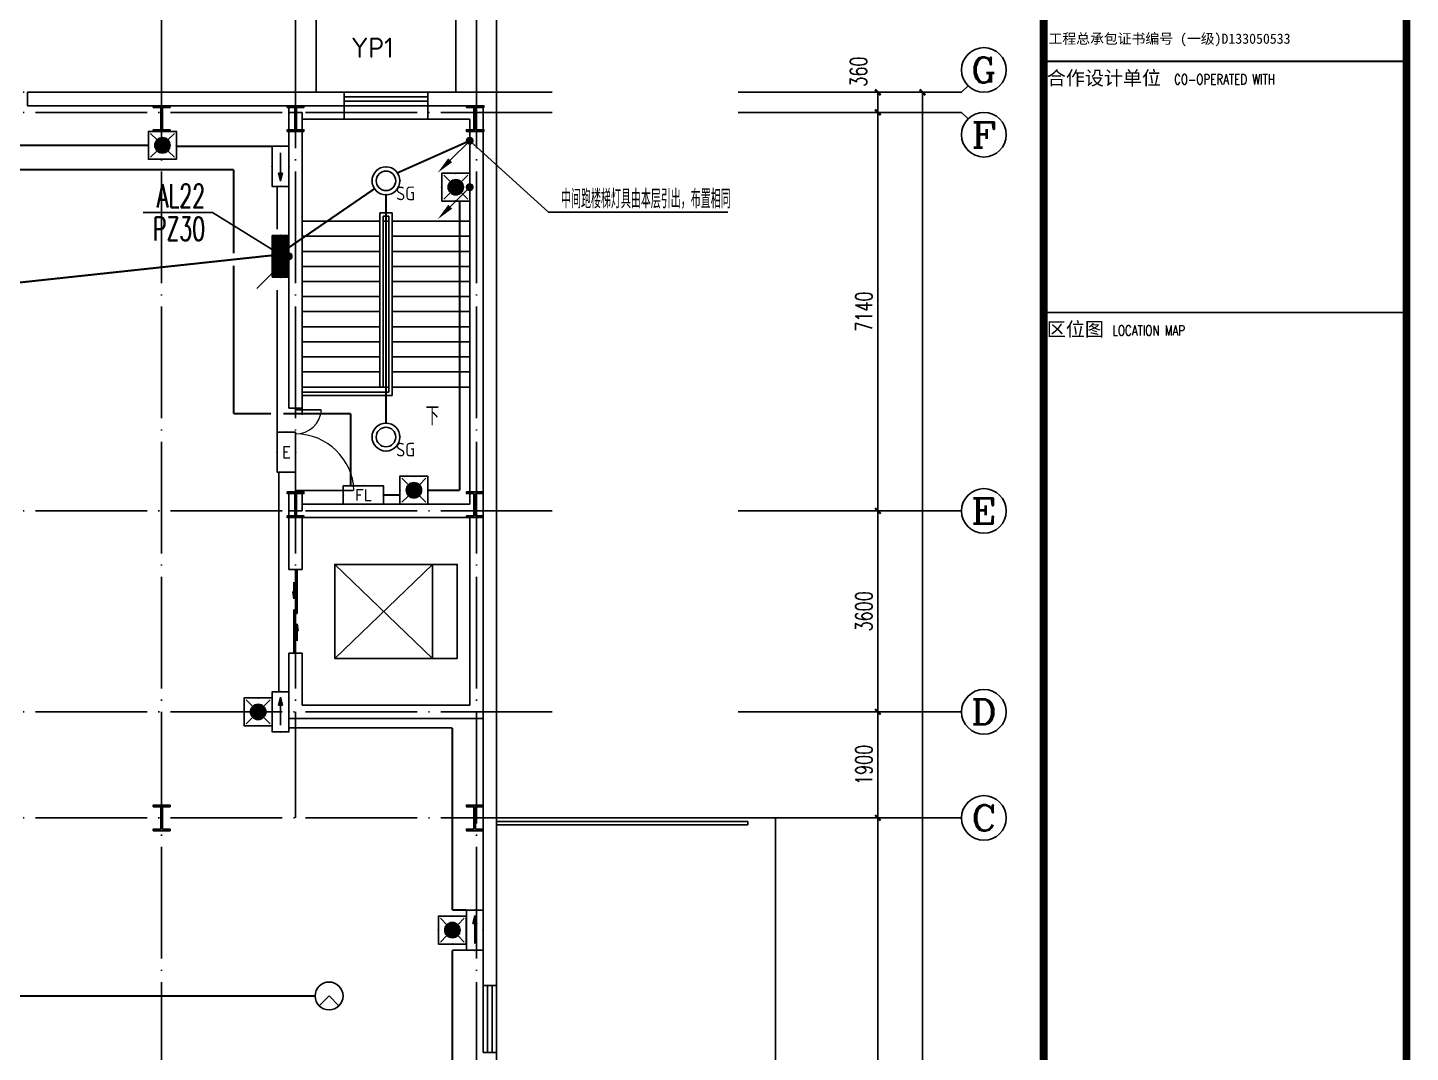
# Model space of a CAD drawing. Extents: x -55118 to 386282, y -631686 to -470886.
# Drawn here: x 150380 to 175152, y -599940 to -581582 of the extents above; entities that cross this region are included whole.
import ezdxf
from ezdxf.enums import TextEntityAlignment as Align

# ---------------------------------------------------------------- set-up
doc = ezdxf.new("R2010")
doc.units = 0
doc.header["$LTSCALE"] = 1000
doc.header["$MEASUREMENT"] = 0
doc.linetypes.add('DOTE', pattern=[2.42, 2, -0.2, 0.02, -0.2])
doc.layers.get('0').update_dxf_attribs({"linetype": 'CONTINUOUS'})
doc.layers.get('Defpoints').update_dxf_attribs({"linetype": 'CONTINUOUS'})
for name, color, linetype in [('AXIS', 3, 'CONTINUOUS'), ('AXIS_TEXT', 7, 'CONTINUOUS'), ('DIM-照明', 3, 'CONTINUOUS'), ('DIM-箱柜', 7, 'CONTINUOUS'), ('DIM_SYMB', 3, 'CONTINUOUS'), ('DOTE', 253, 'DOTE'), ('EQUIP-照明', 3, 'CONTINUOUS'), ('EQUIP-箱柜', 3, 'CONTINUOUS'), ('LWIRE', 4, 'CONTINUOUS'), ('PUB_TEXT', 7, 'CONTINUOUS'), ('STAIR', 2, 'CONTINUOUS'), ('WALL', 6, 'CONTINUOUS'), ('WINDOW', 4, 'CONTINUOUS'), ('WIRE-照明', 4, 'CONTINUOUS'), ('勒脚', 50, 'CONTINUOUS'), ('图框', 4, 'CONTINUOUS'), ('立面图', 40, 'CONTINUOUS')]:
    doc.layers.add(name, color=color, linetype=linetype)
doc.styles.add('_TCH_AXIS', font='COMPLEX', dxfattribs={"bigfont": 'GBCBIG'})
doc.styles.add('_TCH_DIM', font='SIMPLEX', dxfattribs={"bigfont": 'GBCBIG'})
doc.styles.add('_TCH_DIM_T3', font='SIMPLEX', dxfattribs={"width": 0.705882, "bigfont": 'GBCBIG'})
doc.styles.add('_TCH_LABEL', font='COMPLEX', dxfattribs={"bigfont": 'GBCBIG'})
doc.styles.add('_TEL_DIM', font='SIMPLEX', dxfattribs={"width": 0.8, "height": 3.5, "bigfont": 'HZTXT'})
doc.styles.add('COMPLEX', font='COMPLEX')
doc.styles.add('iIcon2', font='')
doc.styles.add('MIMI-TKWZ', font='romanc.shx', dxfattribs={"width": 0.75, "oblique": 15, "bigfont": 'bigfont.shx'})
doc.styles.get("Standard").update_dxf_attribs({"font": 'GBENOR', "bigfont": 'GBCBIG'})
doc.styles.add('STYLE1', font='tssdeng.shx', dxfattribs={"height": 8, "bigfont": 'tssdchn.shx'})
doc.styles.get('iIcon2').set_extended_font_data('SimSun')
doc.dimstyles.new('_TCH_ARCH&&100', dxfattribs={"dimtxt": 297.5, "dimasz": 100, "dimexe": 250, "dimexo": 300, "dimgap": 100, "dimtad": 1, "dimdec": 0, "dimzin": 0, "dimdsep": 46, "dimtxsty": '_TCH_DIM_T3', "dimblk": 'ARCHTICK', "dimcen": 0.09, "dimclrt": 7, "dimazin": 2, "dimtfac": 1, "dimtdec": 0, "dimtix": 1, "dimtmove": 2, "dimatfit": 3, "dimfxl": 0, "dimtolj": 1, "dimtzin": 0, "dimarcsym": 0})

# ---------------------------------------------------------------- blocks, each defined once
blk = doc.blocks.new('钢柱')
blk.add_hatch(color=256).paths.add_polyline_path([(4275, 9436), (4140, 9436), (4140, 9466), (4440, 9466), (4440, 9436), (4305, 9436), (4305, 9036), (4440, 9036), (4440, 9006), (4140, 9006), (4140, 9036), (4275, 9036)])
blk.add_lwpolyline([(4275, 9436), (4140, 9436), (4140, 9466), (4440, 9466), (4440, 9436), (4305, 9436), (4305, 9036), (4440, 9036), (4440, 9006), (4140, 9006), (4140, 9036), (4275, 9036), (4275, 9436), (4140, 9436)])
blk = doc.blocks.new('752752')
for p, q in [((312270, -345425), (313955, -347179)), ((313955, -345425), (312270, -347179))]:
    blk.add_line(p, q)
for points in [[(312270, -345425), (313955, -345425), (313955, -344985), (312270, -344985)], [(312270, -345425), (313955, -345425), (313955, -347179), (312270, -347179)]]:
    blk.add_lwpolyline(points, close=True)
blk = doc.blocks.new('$equip$00001176')
for q in [(-0.354, -0.354), (0.354, -0.354)]:
    blk.add_line((0, 0), q)
blk.add_circle((0, 0), 0.5)
at = {"style": '_TCH_LABEL', "flags": 9}
blk.add_attdef('A', (0, 0), '', height=0.00002, dxfattribs=at)
blk = doc.blocks.new('$equip$00002604')
blk.add_hatch(color=256).paths.add_polyline_path([(0.275, 0.5, 1), (-0.274, 0.5, 1)])
for p, q in [((-0.429, 0.929), (-0.194, 0.694)), ((0.194, 0.694), (0.429, 0.929)), ((-0.429, 0.071), (-0.194, 0.306)), ((0.194, 0.306), (0.429, 0.071))]:
    blk.add_line(p, q)
at = {"const_width": 0.04}
blk.add_lwpolyline([(-0.5, 1), (-0.5, 0), (0.5, 0), (0.5, 1), (-0.5, 1), (-0.5, 0)], dxfattribs=at)
blk.add_lwpolyline([(-0.5, 1), (-0.5, 0), (0.5, 0), (0.5, 1)], close=True)
blk.add_circle((0, 0.5), 0.275)
for p in [(0, 1), (-0.5, 0.5), (0.5, 0.5), (0, 0)]:
    blk.add_point(p)
at = {"color": 7, "style": '_TEL_DIM', "flags": 1}
blk.add_attdef('A', text='', height=0.000025, dxfattribs=at).set_placement((0, 0), align=Align.MIDDLE_CENTER)
blk = doc.blocks.new('$equip$00002541')
blk.add_hatch(color=256).paths.add_polyline_path([(-0.24, 0.372), (-0.528, 0.3), (-0.24, 0.228)])
for p, q in [((-0.72, 0.6), (-0.72, 0)), ((0.72, 0.6), (-0.72, 0.6)), ((0.72, 0), (0.72, 0.6)), ((-0.72, 0), (0.72, 0)), ((-0.24, 0.372), (-0.528, 0.3)), ((-0.528, 0.3), (-0.24, 0.228)), ((-0.24, 0.372), (-0.24, 0.228))]:
    blk.add_line(p, q)
at = {"color": 7}
blk.add_line((-0.48, 0.3), (0.48, 0.3), dxfattribs=at)
at = {"const_width": 0.04}
blk.add_lwpolyline([(-0.72, 0.6), (-0.72, 0), (0.72, 0), (0.72, 0.6), (-0.72, 0.6), (-0.72, 0)], dxfattribs=at)
for p in [(0, 0.6), (-0.72, 0.3), (0, 0), (0.72, 0.3)]:
    blk.add_point(p)
at = {"color": 7, "style": '_TEL_DIM', "flags": 1}
blk.add_attdef('A', text='', height=0.00002, dxfattribs=at).set_placement((0, 0), align=Align.MIDDLE_CENTER)
blk = doc.blocks.new('*X20')
at = {"color": 0}
for p, q in [((-250, 33), (-83, 200)), ((-250, 68), (-118, 200)), ((-250, 104), (-154, 200)), ((-250, 139), (-189, 200)), ((-250, 174), (-224, 200)), ((-247, 0), (-47, 200)), ((-212, 0), (-12, 200)), ((-177, 0), (23, 200)), ((-141, 0), (59, 200)), ((-106, 0), (94, 200)), ((-71, 0), (129, 200)), ((-35, 0), (165, 200)), ((0, 0), (200, 200)), ((35, 0), (235, 200)), ((71, 0), (250, 179)), ((106, 0), (250, 144)), ((141, 0), (250, 109)), ((177, 0), (250, 73)), ((212, 0), (250, 38)), ((247, 0), (250, 3))]:
    blk.add_line(p, q, dxfattribs=at)
blk = doc.blocks.new('$equip$00001421')
for p, q in [((0.75, 0.6), (-0.75, 0.6)), ((-0.75, 0.6), (-0.75, 0)), ((0.75, 0), (0.75, 0.6)), ((-0.75, 0), (0.75, 0))]:
    blk.add_line(p, q)
at = {"const_width": 0.6}
blk.add_lwpolyline([(-0.75, 0.3), (0.75, 0.3)], dxfattribs=at)
for p in [(0, 0.6), (-0.75, 0.3), (0, 0), (0.75, 0.3)]:
    blk.add_point(p)
at = {"xscale": 0.00300000000061118, "yscale": 0.00300000000061118, "zscale": 0.00300000000061118}
blk.add_blockref('*X20', (0, 0), dxfattribs=at)
at = {"style": '_TCH_LABEL', "flags": 9}
blk.add_attdef('A', (0, 0), '', height=0.00002, dxfattribs=at)
blk = doc.blocks.new('$TelecSys$00000081')
for p, q in [((0.104, 0.104), (0.104, 0.104)), ((-0.104, -0.104), (-0.104, -0.104)), ((-1.15, -1.15), (-0.55, -0.55))]:
    blk.add_line(p, q)
at = {"const_width": 0.142}
blk.add_lwpolyline([(0.071, 0, 1), (-0.071, 0, 1)], format="xyb", close=True, dxfattribs=at)
blk.add_solid([(-0.62, -0.48), (-0.48, -0.62), (-0.1, -0.1)])
at = {"width": 0.8, "flags": 9}
blk.add_attdef('A', (0, 0), '', height=0.00002, rotation=180, dxfattribs=at)
blk = doc.blocks.new('_ArchTick')
at = {"color": 0, "linetype": 'ByBlock', "const_width": 0.4}
blk.add_lwpolyline([(-0.5, -0.5), (0.5, 0.5)], dxfattribs=at)
blk = doc.blocks.new('*D223')
at = {"layer": 'AXIS', "color": 0, "lineweight": -2}
for p, q in [((163412, -595740), (165862, -595740)), ((165612, -608740), (165612, -595740)), ((163412, -608740), (165862, -608740))]:
    blk.add_line(p, q, dxfattribs=at)
at = {"layer": 'Defpoints', "color": 0}
for p in [(163112, -595740), (165612, -595740), (163112, -608740)]:
    blk.add_point(p, dxfattribs=at)
at = {"layer": 'AXIS', "color": 0, "lineweight": -2, "xscale": 100, "yscale": 100, "zscale": 100}
for p, rotation in [((165612, -595740), 90), ((165612, -608740), 270)]:
    blk.add_blockref('_ArchTick', p, dxfattribs=dict(at, rotation=rotation))
at = {"layer": 'AXIS', "color": 7, "insert": (165363, -602240), "char_height": 297.5, "attachment_point": 5, "rotation": 90, "style": '_TCH_DIM_T3'}
blk.add_mtext('\\A1;13000', dxfattribs=at)
blk = doc.blocks.new('*D224')
at = {"layer": 'AXIS', "color": 0, "lineweight": -2}
for p, q in [((163412, -593840), (165862, -593840)), ((165612, -595740), (165612, -593840)), ((163412, -595740), (165862, -595740))]:
    blk.add_line(p, q, dxfattribs=at)
at = {"layer": 'Defpoints', "color": 0}
for p in [(163112, -593840), (165612, -593840), (163112, -595740)]:
    blk.add_point(p, dxfattribs=at)
at = {"layer": 'AXIS', "color": 0, "lineweight": -2, "xscale": 100, "yscale": 100, "zscale": 100}
for p, rotation in [((165612, -593840), 90), ((165612, -595740), 270)]:
    blk.add_blockref('_ArchTick', p, dxfattribs=dict(at, rotation=rotation))
at = {"layer": 'AXIS', "color": 7, "insert": (165363, -594790), "char_height": 297.5, "attachment_point": 5, "rotation": 90, "style": '_TCH_DIM_T3'}
blk.add_mtext('\\A1;1900', dxfattribs=at)
blk = doc.blocks.new('*D225')
at = {"layer": 'AXIS', "color": 0, "lineweight": -2}
for p, q in [((163412, -590240), (165862, -590240)), ((165612, -593840), (165612, -590240)), ((163412, -593840), (165862, -593840))]:
    blk.add_line(p, q, dxfattribs=at)
at = {"layer": 'Defpoints', "color": 0}
for p in [(163112, -590240), (165612, -590240), (163112, -593840)]:
    blk.add_point(p, dxfattribs=at)
at = {"layer": 'AXIS', "color": 0, "lineweight": -2, "xscale": 100, "yscale": 100, "zscale": 100}
for p, rotation in [((165612, -590240), 90), ((165612, -593840), 270)]:
    blk.add_blockref('_ArchTick', p, dxfattribs=dict(at, rotation=rotation))
at = {"layer": 'AXIS', "color": 7, "insert": (165363, -592040), "char_height": 297.5, "attachment_point": 5, "rotation": 90, "style": '_TCH_DIM_T3'}
blk.add_mtext('\\A1;3600', dxfattribs=at)
blk = doc.blocks.new('*D226')
at = {"layer": 'AXIS', "color": 0, "lineweight": -2}
for p, q in [((163412, -583100), (165862, -583100)), ((165612, -590240), (165612, -583100)), ((163412, -590240), (165862, -590240))]:
    blk.add_line(p, q, dxfattribs=at)
at = {"layer": 'Defpoints', "color": 0}
for p in [(163112, -583100), (165612, -583100), (163112, -590240)]:
    blk.add_point(p, dxfattribs=at)
at = {"layer": 'AXIS', "color": 0, "lineweight": -2, "xscale": 100, "yscale": 100, "zscale": 100}
for p, rotation in [((165612, -583100), 90), ((165612, -590240), 270)]:
    blk.add_blockref('_ArchTick', p, dxfattribs=dict(at, rotation=rotation))
at = {"layer": 'AXIS', "color": 7, "insert": (165363, -586670), "char_height": 297.5, "attachment_point": 5, "rotation": 90, "style": '_TCH_DIM_T3'}
blk.add_mtext('\\A1;7140', dxfattribs=at)
blk = doc.blocks.new('*D227')
at = {"layer": 'AXIS', "color": 0, "lineweight": -2}
for p, q in [((163412, -582740), (165862, -582740)), ((165612, -583100), (165612, -582740)), ((163412, -583100), (165862, -583100))]:
    blk.add_line(p, q, dxfattribs=at)
at = {"layer": 'Defpoints', "color": 0}
for p in [(163112, -582740), (165612, -582740), (163112, -583100)]:
    blk.add_point(p, dxfattribs=at)
at = {"layer": 'AXIS', "color": 0, "lineweight": -2, "xscale": 100, "yscale": 100, "zscale": 100}
for p, rotation in [((165612, -582740), 90), ((165612, -583100), 270)]:
    blk.add_blockref('_ArchTick', p, dxfattribs=dict(at, rotation=rotation))
at = {"layer": 'AXIS', "color": 7, "insert": (165267, -582370), "char_height": 297.5, "attachment_point": 5, "rotation": 90, "style": '_TCH_DIM_T3'}
blk.add_mtext('\\A1;360', dxfattribs=at)
blk = doc.blocks.new('*D228')
at = {"layer": 'AXIS', "color": 0, "lineweight": -2}
for p, q in [((163412, -582740), (166662, -582740)), ((166412, -621740), (166412, -582740)), ((163412, -621740), (166662, -621740))]:
    blk.add_line(p, q, dxfattribs=at)
at = {"layer": 'Defpoints', "color": 0}
for p in [(163112, -582740), (166412, -582740), (163112, -621740)]:
    blk.add_point(p, dxfattribs=at)
at = {"layer": 'AXIS', "color": 0, "lineweight": -2, "xscale": 100, "yscale": 100, "zscale": 100}
for p, rotation in [((166412, -582740), 90), ((166412, -621740), 270)]:
    blk.add_blockref('_ArchTick', p, dxfattribs=dict(at, rotation=rotation))
at = {"layer": 'AXIS', "color": 7, "insert": (166163, -602240), "char_height": 297.5, "attachment_point": 5, "rotation": 90, "style": '_TCH_DIM_T3'}
blk.add_mtext('\\A1;39000', dxfattribs=at)
blk = doc.blocks.new('$TCHSYS$WIN2D')
for p, q in [((-0.5, 0.5), (0.5, 0.5)), ((-0.5, 0.5), (-0.5, -0.5)), ((0.5, 0.5), (0.5, -0.5)), ((0.5, 0.167), (-0.5, 0.167)), ((0.5, -0.167), (-0.5, -0.167)), ((-0.5, -0.5), (0.5, -0.5))]:
    blk.add_line(p, q)
blk = doc.blocks.new('$DorLib2D$00000131')
at = {"color": 0, "linetype": 'Continuous'}
for p, q in [((0.15, 0.125), (0.232, 0.197)), ((0.232, 0.197), (0.232, 0.125)), ((-0.5, 0.125), (-0.5, 0)), ((0.019, 0.125), (-0.5, 0.125)), ((-0.5, 0), (0.019, 0)), ((-0.024, 0), (0.5, 0)), ((-0.024, -0.125), (-0.024, 0)), ((0.019, 0), (0.019, 0.125)), ((0.35, 0.125), (0.15, 0.125)), ((0.5, 0), (0.5, -0.125)), ((-0.35, -0.125), (-0.15, -0.125)), ((-0.232, -0.197), (-0.232, -0.125)), ((-0.15, -0.125), (-0.232, -0.197)), ((0.5, -0.125), (-0.024, -0.125))]:
    blk.add_line(p, q, dxfattribs=at)
blk = doc.blocks.new('_AXISO')
blk.add_circle((0, 0), 0.5)
at = {"layer": 'AXIS_TEXT', "style": 'COMPLEX', "width": 1.041667}
blk.add_attdef('A', text='', height=0.56, dxfattribs=at).set_placement((-0.25, -0.28), (0.25, -0.28), align=Align.FIT)
blk = doc.blocks.new('$equip$00002534')
for p, q in [((-0.72, 0.66), (-0.72, 0)), ((0.72, 0.66), (-0.72, 0.66)), ((0.72, 0), (0.72, 0.66)), ((-0.72, 0), (0.72, 0))]:
    blk.add_line(p, q)
at = {"const_width": 0.04}
blk.add_lwpolyline([(-0.72, 0.66), (-0.72, 0), (0.72, 0), (0.72, 0.66), (-0.72, 0.66), (-0.72, 0)], dxfattribs=at)
for p in [(0, 0.66), (-0.72, 0.33), (0, 0), (0.72, 0.33)]:
    blk.add_point(p)
at = {"color": 7, "style": '_TEL_DIM'}
blk.add_attdef('$TEXT$', text='', height=0.4, dxfattribs=at).set_placement((0, 0.33), align=Align.MIDDLE_CENTER)
at = {"color": 7, "style": '_TEL_DIM', "flags": 1}
blk.add_attdef('A', text='', height=0.00002, dxfattribs=at).set_placement((0, 0), align=Align.MIDDLE_CENTER)
blk = doc.blocks.new('$equip$00001186')
for radius in [0.5, 0.35]:
    blk.add_circle((0, 0), radius)
at = {"flags": 9}
blk.add_attdef('A', (0, 0), '', height=0.00002, dxfattribs=at)
blk = doc.blocks.new('$equip_U$00000073(PC-201510250959)')
for p in [(0, 0.5), (-0.5, 0), (0.5, 0), (0, -0.5)]:
    blk.add_point(p)
blk.add_blockref('$equip$00001186', (0, 0))
blk.add_text('SG', height=0.49).set_placement((0.359, -0.695))
at = {"color": 7, "style": '_TEL_DIM', "flags": 1}
for tag in ['A', 'REMARK']:
    blk.add_attdef(tag, text='', height=0.00002, dxfattribs=at).set_placement((0, 0), align=Align.MIDDLE_CENTER)
blk = doc.blocks.new('$equip_U$00000079(WIN-20140614TSD)')
for p in [(0, 0.5), (0.5, 0), (-0.5, 0), (0, -0.5)]:
    blk.add_point(p)
blk.add_blockref('$equip_U$00000073(PC-201510250959)', (0, 0))
at = {"color": 7, "style": '_TEL_DIM', "flags": 1}
for tag in ['A', 'REMARK']:
    blk.add_attdef(tag, text='', height=0.00002, dxfattribs=at).set_placement((0, 0), align=Align.MIDDLE_CENTER)
blk = doc.blocks.new('$equip_U$00000075(PC-20171121YKRW)')
blk.add_blockref('$equip_U$00000079(WIN-20140614TSD)', (0, 0))
at = {"color": 7, "style": '_TEL_DIM', "flags": 1}
for tag in ['A', 'REMARK']:
    blk.add_attdef(tag, text='', height=0.00002, dxfattribs=at).set_placement((0, 0), align=Align.MIDDLE_CENTER)
blk = doc.blocks.new('$equip_U$00000076(PC-20180507ZYDA)')
for p in [(0, 0.5), (0.5, 0), (-0.5, 0), (0, -0.5)]:
    blk.add_point(p)
blk.add_blockref('$equip_U$00000075(PC-20171121YKRW)', (0, 0))
at = {"color": 7, "style": '_TEL_DIM', "flags": 1}
for tag in ['A', 'REMARK']:
    blk.add_attdef(tag, text='', height=0.00002, dxfattribs=at).set_placement((0, 0), align=Align.MIDDLE_CENTER)
blk = doc.blocks.new('$TelecSys$00000080')
for p, q in [((-0.7, -0.7), (0, 0)), ((0.104, 0.104), (0.104, 0.104)), ((-0.104, -0.104), (-0.104, -0.104))]:
    blk.add_line(p, q)
at = {"const_width": 0.142}
blk.add_lwpolyline([(0.071, 0, 1), (-0.071, 0, 1)], format="xyb", close=True, dxfattribs=at)
blk.add_solid([(-0.63, -0.77), (-0.77, -0.63), (-1.15, -1.15)])
at = {"width": 0.8, "flags": 9}
blk.add_attdef('A', (0, 0), '', height=0.00002, rotation=180, dxfattribs=at)
blk = doc.blocks.new('jhyfty')
at = {"layer": '图框', "const_width": 140}
for points in [[(674251, 164110), (775851, 164110), (775851, 106710), (674251, 106710)], [(775851, 164110), (769351, 164110), (769351, 106710), (775851, 106710)]]:
    blk.add_lwpolyline(points, close=True, dxfattribs=at)
at = {"layer": '图框', "const_width": 35}
for points in [[(769351, 155210), (775851, 155210)], [(769351, 150710), (775851, 150710)]]:
    blk.add_lwpolyline(points, dxfattribs=at)
at = {"layer": '图框', "style": 'iIcon2'}
for s, height, p in [('工程总承包证书编号 (一级)D133050533', 181.8, (769439, 155525)), ('合作设计单位', 250, (769408, 154786)), ('区位图 ', 250, (769408, 150286))]:
    blk.add_text(s, height=height, dxfattribs=at).set_placement(p)
at = {"layer": '图框', "style": 'MIMI-TKWZ', "width": 0.75}
for s, p in [('CO-OPERATED WITH', (771688, 154798)), ('LOCATION MAP', (770583, 150298))]:
    blk.add_text(s, height=180, dxfattribs=at).set_placement(p)
blk = doc.blocks.new('$DorLib2D$00000025')
at = {"const_width": 0.02}
for points in [[(0.481, -0.001), (0.481, 0.691)], [(-0.481, 0.001), (-0.481, 0.308)]]:
    blk.add_lwpolyline(points, dxfattribs=at)
at = {"lineweight": 13}
for centre, radius, start, end in [((0.505, -0.002), 0.699, 91.9397, 179.7238), ((-0.501, 0.003), 0.307, 359.7899, 85.7508)]:
    blk.add_arc(centre, radius, start, end, dxfattribs=at)

msp = doc.modelspace()

# ---------------------------------------------------------------- linework, layer by layer
at = {"layer": 'AXIS'}
for p, q in [((152780.1, -581740.1), (152780.1, -575773.7)), ((155180.1, -581740.1), (155180.1, -575773.7)), ((158420.1, -581740.1), (158420.1, -575773.7)), ((158780.1, -581740.1), (158780.1, -575773.7)), ((167228.7, -582623), (167111.5, -582740.1)), ((163111.5, -582740.1), (167111.5, -582740.1)), ((163111.5, -583100.1), (167111.5, -583100.1)), ((167228.7, -583217.3), (167111.5, -583100.1)), ((163111.5, -590240.1), (167111.5, -590240.1)), ((163111.5, -593840.1), (167111.5, -593840.1)), ((163111.5, -595740.1), (167111.5, -595740.1))]:
    msp.add_line(p, q, dxfattribs=at)
at = {"layer": 'DIM-照明'}
for p, q in [((158300.1, -583607.4), (159710.3, -584890.5)), ((159710.3, -584890.5), (162924.8, -584890.5))]:
    msp.add_line(p, q, dxfattribs=at)
at = {"layer": 'DIM-箱柜', "color": 4}
for p in [(152451.1, -584890.7), (154760.1, -585555.6)]:
    msp.add_line(p, (153692, -584890.7), dxfattribs=at)
at = {"layer": 'DIM_SYMB'}
msp.add_lwpolyline([(157605.1, -588251.8, 0, 0, 0), (157605.1, -584132.2, 0, 0, 0), (155995.1, -584132.2, 0, 0, 0), (155995.1, -585630.1, 80, 0, 0), (155995.1, -585930.1, 0, 0, 0)], format="xyseb", dxfattribs=at)
at = {"layer": 'DOTE', "linetype": 'DOTE'}
for p, q in [((152780.1, -581740.1), (152780.1, -622740.1)), ((155180.1, -581740.1), (155180.1, -595740.1)), ((158420.1, -581740.1), (158420.1, -622740.1)), ((158780.1, -581740.1), (158780.1, -622740.1)), ((159780.1, -582740.1), (79780.1, -582740.1)), ((159780.1, -583100.1), (79780.1, -583100.1)), ((159780.1, -590240.1), (79780.1, -590240.1)), ((159780.1, -593840.1), (79780.1, -593840.1)), ((159780.1, -595740.1), (79780.1, -595740.1))]:
    msp.add_line(p, q, dxfattribs=at)
at = {"layer": 'STAIR'}
for p, q in [((158300.1, -583220.1), (155300.1, -583220.1)), ((155300.1, -583220.1), (155300.1, -585050.1)), ((158300.1, -585050.1), (158300.1, -583220.1)), ((155300.1, -588020.1), (155300.1, -585050.1)), ((155300.1, -585050.1), (156690.1, -585050.1)), ((155300.1, -585050.1), (156690.1, -585050.1)), ((156690.1, -588020.1), (156690.1, -584900.1)), ((156690.1, -584900.1), (156910.1, -584900.1)), ((156750.1, -588020.1), (156750.1, -584960.1)), ((156750.1, -584960.1), (156850.1, -584960.1)), ((156750.1, -588020.1), (156750.1, -585050.1)), ((156750.1, -585050.1), (156850.1, -585050.1)), ((156850.1, -584960.1), (156850.1, -588110.1)), ((156850.1, -585050.1), (156850.1, -588020.1)), ((156910.1, -584900.1), (156910.1, -588170.1)), ((158300.1, -585050.1), (156910.1, -585050.1)), ((156910.1, -585050.1), (158300.1, -585050.1)), ((158300.1, -585050.1), (158300.1, -588020.1)), ((155300.1, -585320.1), (156690.1, -585320.1)), ((158300.1, -585320.1), (156910.1, -585320.1)), ((155300.1, -588520.1), (155300.1, -585550.1)), ((155300.1, -585590.1), (156690.1, -585590.1)), ((158300.1, -585590.1), (156910.1, -585590.1)), ((155300.1, -585860.1), (156690.1, -585860.1)), ((158300.1, -585860.1), (156910.1, -585860.1)), ((155300.1, -586130.1), (156690.1, -586130.1)), ((158300.1, -586130.1), (156910.1, -586130.1)), ((155300.1, -586400.1), (156690.1, -586400.1)), ((158300.1, -586400.1), (156910.1, -586400.1)), ((155300.1, -586670.1), (156690.1, -586670.1)), ((158300.1, -586670.1), (156910.1, -586670.1)), ((155300.1, -586940.1), (156690.1, -586940.1)), ((158300.1, -586940.1), (156910.1, -586940.1)), ((155300.1, -587210.1), (156690.1, -587210.1)), ((158300.1, -587210.1), (156910.1, -587210.1)), ((155300.1, -587480.1), (156690.1, -587480.1)), ((158300.1, -587480.1), (156910.1, -587480.1)), ((155300.1, -587750.1), (156690.1, -587750.1)), ((158300.1, -587750.1), (156910.1, -587750.1)), ((155300.1, -588020.1), (156690.1, -588020.1)), ((156690.1, -588020.1), (156750.1, -588020.1)), ((156690.1, -588020.1), (156750.1, -588020.1)), ((156750.1, -588020.1), (156850.1, -588020.1)), ((158300.1, -588020.1), (156910.1, -588020.1)), ((156850.1, -588110.1), (155300.1, -588110.1)), ((155300.1, -588170.1), (155300.1, -588110.1)), ((156910.1, -588170.1), (155300.1, -588170.1))]:
    msp.add_line(p, q, dxfattribs=at)
at = {"layer": 'WALL'}
for p, q in [((155180.1, -582740.1), (150380.1, -582740.1)), ((150380.1, -582740.1), (150380.1, -582980.1)), ((156050.1, -582740.1), (155180.1, -582740.1)), ((156050.1, -582980.1), (156050.1, -582740.1)), ((158780.1, -582740.1), (157550.1, -582740.1)), ((157550.1, -582740.1), (157550.1, -582980.1)), ((158780.1, -598740.1), (158780.1, -582740.1)), ((150380.1, -582980.1), (155060.1, -582980.1)), ((155060.1, -582980.1), (155060.1, -583100.1)), ((155060.1, -583100.1), (155060.1, -588400.1)), ((155300.1, -583100.1), (155060.1, -583100.1)), ((155300.1, -582980.1), (156050.1, -582980.1)), ((155300.1, -582980.1), (155300.1, -582980.1)), ((156050.1, -582980.1), (155300.1, -582980.1)), ((155300.1, -588400.1), (155300.1, -583100.1)), ((156050.1, -583220.1), (156050.1, -582980.1)), ((157550.1, -582980.1), (158540.1, -582980.1)), ((158540.1, -582980.1), (157550.1, -582980.1)), ((157550.1, -583220.1), (157550.1, -582980.1)), ((158540.1, -582980.1), (158540.1, -598740.1)), ((158540.1, -582980.1), (158540.1, -590240.1)), ((156050.1, -583220.1), (155300.1, -583220.1)), ((158300.1, -583220.1), (157550.1, -583220.1)), ((158300.1, -583220.1), (158300.1, -590120.1)), ((155060.1, -583440.1), (155300.1, -583440.1)), ((155060.1, -588400.1), (155300.1, -588400.1)), ((155300.1, -589900.1), (155060.1, -589900.1)), ((155060.1, -589900.1), (155060.1, -590240.1)), ((155300.1, -590240.1), (155300.1, -589900.1)), ((155060.1, -590240.1), (155060.1, -591290.1)), ((155060.1, -590240.1), (155300.1, -590240.1)), ((158300.1, -590120.1), (155300.1, -590120.1)), ((158540.1, -590240.1), (158540.1, -593960.1)), ((158300.1, -590360.1), (155300.1, -590360.1)), ((155300.1, -591290.1), (155300.1, -590360.1)), ((158300.1, -590360.1), (158300.1, -593720.1)), ((155060.1, -591290.1), (155300.1, -591290.1)), ((155300.1, -592790.1), (155060.1, -592790.1)), ((155060.1, -592790.1), (155060.1, -593960.1)), ((155300.1, -593720.1), (155300.1, -592790.1)), ((158300.1, -593720.1), (155300.1, -593720.1)), ((158540.1, -593960.1), (155060.1, -593960.1)), ((158540.1, -598740.1), (158780.1, -598740.1))]:
    msp.add_line(p, q, dxfattribs=at)
at = {"layer": 'WIRE-照明', "linetype": 'Continuous', "const_width": 35}
for points in [[(158300.1, -583607.4), (157005.6, -584184)], [(152545.1, -583690.1), (141901, -583690.1)], [(154760.1, -583706.2), (153045.1, -583706.2)], [(85692.2, -584128.6), (154069.9, -584128.6)], [(154069.9, -584128.6), (154069.9, -585622.7)], [(154850.1, -585192.3), (154850.1, -584426.2)], [(155060.1, -585520.7), (156594, -584467.8)], [(156800.1, -584576.3), (156800.1, -588667.1)], [(158117.9, -589870.1), (158117.9, -584690.3)], [(154760.1, -585661.6), (150030.1, -586170.1)], [(154069.9, -585849), (154069.9, -588498.2)], [(154850.1, -588827.7), (154850.1, -586280)], [(154069.9, -588498.2), (154737.6, -588498.2)], [(154962.6, -588498.2), (156167.5, -588498.2)], [(156167.5, -588498.2), (156167.5, -589790.1)], [(154880.1, -593480.1), (154880.1, -589547.7)], [(156754.5, -589955.1), (157050.7, -589955.1)], [(157550.7, -589870.1), (158117.9, -589870.1)], [(157989.5, -594126.5), (155060.1, -594126.5)], [(157989.5, -597389.9), (157989.5, -594126.5)], [(158240.1, -597389.9), (157989.5, -597389.9)], [(157989.5, -607221.1), (157989.5, -598109.9)], [(158240.1, -598109.9), (157989.5, -598109.9)], [(155530.1, -598930.1), (150030.1, -598930.1)]]:
    msp.add_lwpolyline(points, dxfattribs=at)
at = {"layer": '勒脚'}
for p, q in [((152780.1, -582740.1), (152780.1, -581240.1)), ((155550.1, -582740.1), (155550.1, -581240.1)), ((158050.1, -582740.1), (158050.1, -581240.1))]:
    msp.add_line(p, q, dxfattribs=at)
at = {"layer": '立面图'}
for p, q in [((158780.1, -595740.1), (163780.1, -595740.1)), ((163780.1, -595740.1), (163780.1, -621740.1)), ((158780.1, -595802.1), (163280.1, -595802.1)), ((158780.1, -595862.1), (163280.1, -595862.1)), ((163280.1, -595802.1), (163280.1, -595862.1))]:
    msp.add_line(p, q, dxfattribs=at)

# ---------------------------------------------------------------- block references
at = {"xscale": -1}
for name, p, rotation in [('钢柱', (148490.4, -573973.8), 180), ('钢柱', (154100.4, -573973.8), 180), ('752752', (503061, -905152.6), 270), ('钢柱', (148490.4, -586503.8), 180), ('钢柱', (154100.4, -586503.8), 180)]:
    msp.add_blockref(name, p, dxfattribs=dict(at, rotation=rotation))
at = {"rotation": 180}
for p in [(159469.8, -573973.8), (162694.8, -573973.8), (159469.8, -580893.8), (162679.8, -580893.8)]:
    msp.add_blockref('钢柱', p, dxfattribs=at)
at = {"layer": 'AXIS'}
ref = msp.add_blockref('_AXISO', (167511.5, -582340.1), dxfattribs=dict(at, xscale=800, yscale=800, zscale=800))
ref.add_attrib('A', 'G', dxfattribs={"layer": 'AXIS_TEXT', "height": 452.5, "style": '_TCH_AXIS', "width": 1.166667}).set_placement((167285.2, -582566.4), (167737.8, -582566.4), align=Align.FIT)
ref = msp.add_blockref('_AXISO', (167511.5, -583500.1), dxfattribs=dict(at, xscale=800, yscale=800, zscale=800))
ref.add_attrib('A', 'F', dxfattribs={"layer": 'AXIS_TEXT', "height": 452.5, "style": '_TCH_AXIS', "width": 1.3125}).set_placement((167285.2, -583726.4), (167737.8, -583726.4), align=Align.FIT)
ref = msp.add_blockref('_AXISO', (167511.5, -590240.1), dxfattribs=dict(at, xscale=800, yscale=800, zscale=800))
ref.add_attrib('A', 'E', dxfattribs={"layer": 'AXIS_TEXT', "height": 452.5, "style": '_TCH_AXIS', "width": 1.3125}).set_placement((167285.2, -590466.4), (167737.8, -590466.4), align=Align.FIT)
ref = msp.add_blockref('_AXISO', (167511.5, -593840.1), dxfattribs=dict(at, xscale=800, yscale=800, zscale=800))
ref.add_attrib('A', 'D', dxfattribs={"layer": 'AXIS_TEXT', "height": 452.5, "style": '_TCH_AXIS', "width": 1.235294}).set_placement((167285.2, -594066.4), (167737.8, -594066.4), align=Align.FIT)
ref = msp.add_blockref('_AXISO', (167511.5, -595740.1), dxfattribs=dict(at, xscale=800, yscale=800, zscale=800))
ref.add_attrib('A', 'C', dxfattribs={"layer": 'AXIS_TEXT', "height": 452.5, "style": '_TCH_AXIS', "width": 1.4}).set_placement((167285.2, -595966.4), (167737.8, -595966.4), align=Align.FIT)
at = {"layer": 'EQUIP-照明', "yscale": 500, "zscale": 500}
for name, p, xscale, rotation in [('$equip$00002604', (152795.1, -583440.1), 500, 180), ('$equip$00002541', (155060.1, -584066.2), 500, 90.00000000000006), ('$equip$00002604', (157800.1, -584440.3), 500.0000000000004, 269.9999924865656), ('$equip$00002541', (155060.1, -593840.1), -500, 89.99999999999993), ('$equip$00002604', (154510.1, -593590.1), 500, 180), ('$equip$00002604', (157989, -597499.9), 500, 180), ('$equip$00002541', (158540.1, -597749.9), -500, 89.99999999999993)]:
    msp.add_blockref(name, p, dxfattribs=dict(at, xscale=xscale, rotation=rotation))
for name, p, xscale in [('$equip_U$00000076(PC-20180507ZYDA)', (156800.1, -584326.3), 500), ('$equip_U$00000076(PC-20180507ZYDA)', (156800.1, -588917.1), 500), ('$equip$00002604', (157300.7, -590120.1), -500), ('$equip$00001176', (155780.1, -598930.1), 500)]:
    msp.add_blockref(name, p, dxfattribs=dict(at, xscale=xscale))
at = {"layer": 'EQUIP-照明'}
ref = msp.add_blockref('$equip$00002534', (154850.1, -589187.7), dxfattribs=dict(at, xscale=500, yscale=500, zscale=500, rotation=270))
ref.add_attrib('$TEXT$', 'E', dxfattribs={"layer": '0', "color": 7, "height": 200, "style": '_TEL_DIM'}).set_placement((155015.1, -589187.7), align=Align.MIDDLE_CENTER)
ref = msp.add_blockref('$equip$00002534', (156394.5, -590120.1), dxfattribs=dict(at, xscale=-499.9999999999998, yscale=500, zscale=500, rotation=1.001795238764203e-05))
ref.add_attrib('$TEXT$', 'FL', dxfattribs={"layer": '0', "color": 7, "height": 200, "style": '_TEL_DIM'}).set_placement((156394.5, -589955.1), align=Align.MIDDLE_CENTER)
at = {"layer": 'EQUIP-箱柜', "xscale": -500, "yscale": 500, "zscale": 500, "rotation": 90.00000000000288}
msp.add_blockref('$equip$00001421', (155060.1, -585679.8), dxfattribs=at)
at = {"layer": 'LWIRE', "xscale": 500, "yscale": 500, "zscale": 500}
for name, p in [('$TelecSys$00000080', (158300.1, -583607.4)), ('$TelecSys$00000080', (158300.1, -584440.3)), ('$TelecSys$00000081', (155060.1, -585679.8))]:
    msp.add_blockref(name, p, dxfattribs=at)
at = {"layer": 'WALL'}
msp.add_blockref('jhyfty', (-600768.5, -737395.5), dxfattribs=at)
at = {"layer": 'WINDOW'}
for name, p, xscale, yscale, zscale, rotation in [('$TCHSYS$WIN2D', (156800.1, -582860.1), -1500, -240, -1500, 180), ('$DorLib2D$00000025', (155180.1, -589150.1), 1500, 1500, 1500, 270.0000000000037), ('$DorLib2D$00000131', (155180.1, -592040.1), 1500, 240, 1500, 90), ('$TCHSYS$WIN2D', (158660.1, -599340.1), -1200, 240, -1200, 90.00000000000017)]:
    msp.add_blockref(name, p, dxfattribs=dict(at, xscale=xscale, yscale=yscale, zscale=zscale, rotation=rotation))

# ---------------------------------------------------------------- texts
at = {"layer": 'DIM-照明', "color": 7, "style": '_TCH_DIM_T3', "width": 0.705882}
msp.add_text('中间跑楼梯灯具由本层引出，布置相同', height=337.589, dxfattribs=at).set_placement((159936.6, -584820.5))
at = {"layer": 'DIM-箱柜', "color": 7, "style": '_TEL_DIM', "width": 0.64}
for s, p in [('AL22', (152695.1, -584806.7)), ('PZ30', (152624.8, -585394.7))]:
    msp.add_text(s, height=420, dxfattribs=at).set_placement(p)
at = {"layer": 'DIM_SYMB', "color": 7, "style": '_TCH_DIM'}
msp.add_text('下', height=337.6, dxfattribs=at).set_placement((157510.1, -588706.7))
at = {"layer": 'PUB_TEXT', "style": 'STYLE1'}
msp.add_text('YP1', height=360, dxfattribs=at).set_placement((156174.7, -581941.2), align=Align.MIDDLE_LEFT)

# ---------------------------------------------------------------- dimensions: what is measured, and where the dimension line sits
at = {"layer": 'AXIS'}
dim = msp.add_linear_dim(base=(165611.5, -582740.1), p1=(163111.5, -583100.1), p2=(163111.5, -582740.1), angle=90, text='360', dimstyle='_TCH_ARCH&&100', dxfattribs=at)
dim.commit()
dim.dimension.update_dxf_attribs({"geometry": '*D227', "text_midpoint": (165266.5, -582370.1), "dimtype": 129})
for p1, p2, distance, text, picture, middle in [((163111.5, -621740.1), (163111.5, -582740.1), -3300, '39000', '*D228', (166162.8, -602240.1)), ((163111.5, -590240.1), (163111.5, -583100.1), -2500, '7140', '*D226', (165362.8, -586670.1)), ((163111.5, -593840.1), (163111.5, -590240.1), -2500, '3600', '*D225', (165362.8, -592040.1)), ((163111.5, -595740.1), (163111.5, -593840.1), -2500, '1900', '*D224', (165362.8, -594790.1)), ((163111.5, -608740.1), (163111.5, -595740.1), -2500, '13000', '*D223', (165362.8, -602240.1))]:
    dim = msp.add_aligned_dim(p1=p1, p2=p2, distance=distance, text=text, dimstyle='_TCH_ARCH&&100', dxfattribs=at)
    dim.commit()
    dim.dimension.update_dxf_attribs({"geometry": picture, "text_midpoint": middle})

doc.saveas('drawing.dxf')
